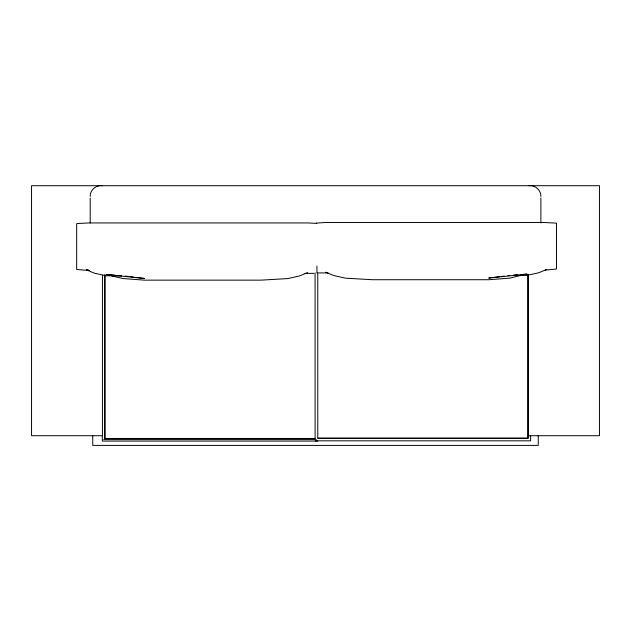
<?xml version="1.0" encoding="UTF-8"?>
<svg xmlns="http://www.w3.org/2000/svg" width="631" height="631" viewBox="0 0 631 631"><rect width="100%" height="100%" fill="white"/><g stroke="black" fill="none" stroke-linecap="round" stroke-linejoin="round"><path stroke-width="0.95" d="M316.257 223.098L325.367 222.514L544.198 222.514L556.1 223.106L556.526 223.311L556.526 269.011L545.365 270.092M307.565 272.624L299.575 275.928L287.854 278.579L260.926 280.148L144.491 280.148L123.353 278.579L111.632 275.928M523.336 274.769L509.84 278.153L488.702 279.722L372.266 279.722L345.338 278.153L333.618 275.502L325.635 272.19M546.793 269.421L538.811 272.734L527.09 275.376L513.673 275.376M499.271 276.709L488.702 278.034L527.09 274.106L520.386 274.603M501.195 276.465L504.074 276.102M507.923 275.621L509.84 275.376M513.673 275.092L517.507 274.816M528.573 185.711C534.828 184.631 541.075 190.049 540.885 196.391M313.891 273.357L305.12 273.381M88.316 269.847L86.4 269.847L94.382 273.16L106.103 275.802L121.436 275.802M328.073 272.955L318.726 272.907M528.573 435.713L599.45 435.713L599.45 185.711L31.55 185.711L31.55 435.713L102.427 435.713L102.427 275.282M317.819 438.269L528.044 438.269L528.044 274.651M315.074 438.442L104.841 438.442L104.841 274.832M104.88 438.513L315.114 438.513L315.074 272.915M103.705 439.578L316.21 439.578M315.263 440.824L530.6 440.824L530.6 435.911M317.669 441.069L102.325 441.069L102.325 436.163M89.279 270.557L76.674 269.445L76.674 223.737L77.092 223.532L88.995 222.94L307.825 222.94L316.628 223.374M102.427 185.711C96.204 184.694 90.02 190.089 90.201 196.399M114.732 275.171L106.103 274.532L144.491 278.468L135.846 277.38M118.565 275.455L121.436 275.66M125.277 276.047L128.156 276.41M130.081 276.654L133.922 277.135M540.885 198.008L540.885 222.995M538.251 435.587L538.251 445.399L92.749 445.399L92.749 435.587M528.005 274.643L528.005 438.198L317.779 438.198L317.779 272.608M316.936 266.037L316.936 273.065M104.88 274.887L104.88 438.442M90.201 198.016L90.201 222.995"/></g></svg>
